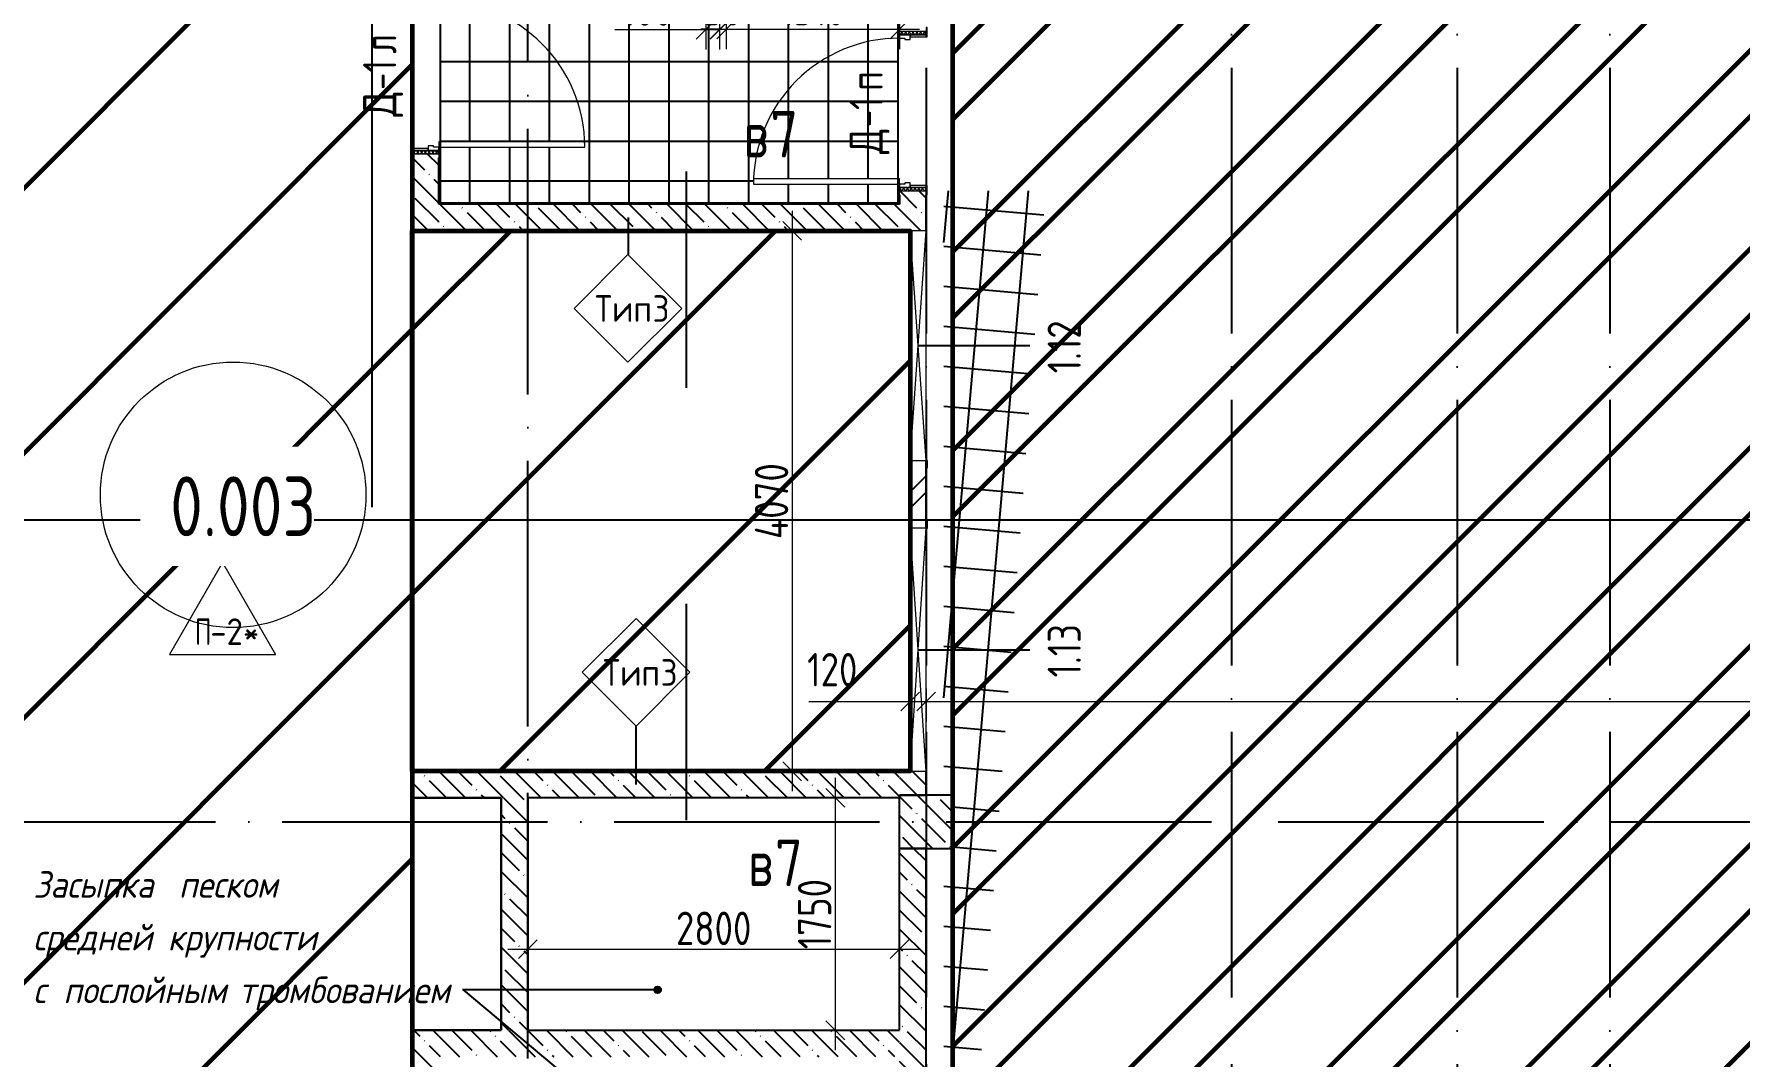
# Model space of a CAD drawing. Header units: millimetres. Extents: x -68946 to 288321, y -402657 to 324925.
# Drawn here: x 83839 to 96684, y 160952 to 168653 of the extents above; entities that cross this region are included whole.
import ezdxf

# ---------------------------------------------------------------- set-up
doc = ezdxf.new("R2010")
doc.units = ezdxf.units.MM
doc.linetypes.add('ADSK_Линия сетки', pattern=[2500, 2000, -250, 0, -250])
doc.layers.get('Defpoints').update_dxf_attribs({"color": 250})
for name, color, linetype, lineweight in [('2.5) Шпкл.  ЧНП-3', 80, 'Continuous', 60), ('3.4) ПТ-5         4 вып', 150, 'Continuous', 60), ('A-ANNO-DIMS', 250, 'Continuous', 9), ('A-AREA-BNDY', 7, 'Continuous', 5), ('A-AREA-IDEN', 250, 'Continuous', 9), ('A-DETL', 250, 'Continuous', 5), ('A-DETL-GENF', 250, 'Continuous', 9), ('A-DETL-GENF-1', 250, 'Continuous', 5), ('A-DOOR', 250, 'Continuous', 5), ('A-DOOR-1', 250, 'Continuous', 13), ('A-DOOR-FRAM', 250, 'Continuous', 5), ('A-DOOR-IDEN', 7, 'Continuous', 9), ('A-FLOR-IDEN', 7, 'Continuous', 9), ('A-GLAZ-IDEN', 7, 'Continuous', 9), ('A-WALL-1', 250, 'Continuous', 50), ('A-WALL-IDEN', 7, 'Continuous', 9), ('G-ANNO-SYMB-3', 250, 'Continuous', 9), ('G-ANNO-TEXT', 250, 'Continuous', 9), ('I-WALL-1', 250, 'Continuous', 5), ('S-COLS', 7, 'Continuous', 9), ('S-COLS-1', 250, 'Continuous', 5), ('S-COLS-2', 250, 'Continuous', 5), ('Оси-1', 250, 'ADSK_Линия сетки', 9)]:
    doc.layers.add(name, color=color, linetype=linetype, lineweight=lineweight)
doc.layers.add('A-FLOR-PATT-1', color=7, linetype='Continuous', lineweight=5, true_color=0xffffff)
doc.layers.add('A-GLAZ-1', color=7, linetype='Continuous', lineweight=5, true_color=0x7f7f7f)
doc.styles.add('GOST Common_1', font='', dxfattribs={"width": 0.9, "height": 250})
doc.styles.add('GOST Common_2', font='', dxfattribs={"width": 0.8, "height": 350})
doc.styles.add('ISOCPEUR', font='isocpeur.ttf', dxfattribs={"width": 0.8, "height": 100})
doc.styles.add('ISOCPEUR_1', font='isocpeur.ttf', dxfattribs={"width": 0.9, "height": 250})
doc.styles.add('ISOCPEUR_I', font='isocpeui.ttf', dxfattribs={"width": 0.9, "height": 12.5})
doc.styles.add('ISOCPEUR_I_1', font='ГОСТ тип А.ttf', dxfattribs={"height": 2500})
doc.styles.add('А3', font='ГОСТ тип А.ttf')
doc.styles.get('GOST Common_1').set_extended_font_data('GOST Common')
doc.styles.get('GOST Common_2').set_extended_font_data('GOST Common')
doc.dimstyles.new('ADSK_Основной_2_5_мм', dxfattribs={"dimscale": 304.8, "dimtxt": 0.824897, "dimasz": 0.463911, "dimexe": 0.492126, "dimexo": 0.001615, "dimgap": 0.098425, "dimtad": 1, "dimdec": 0, "dimlfac": 304.8, "dimdsep": 46, "dimtxsty": 'GOST Common_1', "dimblk1": 'OBLIQUE', "dimblk2": 'OBLIQUE', "dimsah": 1, "dimcen": 0.09, "dimdle": 0.492126, "dimazin": 0, "dimtfac": 1, "dimtdec": 4, "dimtix": 1, "dimtmove": 0, "dimatfit": 3, "dimfxl": 1, "dimtvp": 1, "dimtolj": 1, "dimtzin": 0, "dimlwd": 9, "dimlwe": 9, "dimarcsym": 2})
doc.dimstyles.new('ADSK_Основной_2_5_мм_1', dxfattribs={"dimscale": 304.8, "dimtxt": 0.824897, "dimasz": 0.463911, "dimexe": 0.492126, "dimexo": 0.001615, "dimgap": 0.098425, "dimtad": 1, "dimdec": 0, "dimlfac": 304.8, "dimdsep": 46, "dimtxsty": 'GOST Common_1', "dimblk1": 'OBLIQUE', "dimblk2": 'OBLIQUE', "dimsah": 1, "dimcen": 0.09, "dimdle": 0.492126, "dimazin": 0, "dimtfac": 1, "dimtdec": 4, "dimtix": 1, "dimtmove": 1, "dimatfit": 3, "dimfxl": 1, "dimtvp": 1, "dimtolj": 1, "dimtzin": 0, "dimlwd": 9, "dimlwe": 9, "dimarcsym": 2})
pattern_1 = [(135, (12755.58, 117197.27), (-142.5612, -142.5612), []), (135, (12898.14, 117197.27), (-142.5612, -142.5612), [252.016, -50.403, 3.353, -47.05])]
pattern_2 = [(135, (1701.41, 164.685), (-14.14214, -14.14214), []), (225, (1701.41, 164.685), (14.14214, -14.14214), [])]
pattern_3 = [(45, (-421.384, 164.685), (-14.1421, 14.1421), []), (135, (-421.384, 164.685), (-14.1421, -14.1421), [])]

# ---------------------------------------------------------------- blocks, each defined once
blk = doc.blocks.new('Дверь_СКБ_1Ст_Внутренняя - СОШ_Д-1п_Дв_1200x2100h-31541112-АР1_Маркировочный план подвала_ Блок 2_ 3')
at = {"layer": 'A-DOOR'}
h = blk.add_hatch(dxfattribs=at)
h.set_pattern_fill('FP_8', color=256, style=0, pattern_type=2)
h.set_pattern_definition(pattern_2)
h.paths.add_polyline_path([(612.5, 100), (587.5, 100), (587.5, -100), (612.5, -100)])
at = {"layer": 'A-DOOR-FRAM'}
h = blk.add_hatch(dxfattribs=at)
h.set_pattern_fill('FP_9', color=256, style=0, pattern_type=2)
h.set_pattern_definition(pattern_3)
h.paths.add_polyline_path([(-562.5, 100), (-587.5, 100), (-587.5, -100), (-562.5, -100)])
at = {"layer": 'A-DOOR'}
blk.add_arc((562.5, 100), 1100, 90, 180, dxfattribs=at)
at = {"layer": 'A-DOOR-1'}
for p, q in [((562.5, 1200), (522.5, 1200)), ((522.5, 1200), (522.5, 100)), ((562.5, 100), (562.5, 1200)), ((522.5, 100), (562.5, 100))]:
    blk.add_line(p, q, dxfattribs=at)
at = {"layer": 'A-DOOR-FRAM'}
for p, q in [((-547.5, 108), (-617.5, 108)), ((-617.5, 108), (-617.5, 100)), ((-617.5, 100), (-547.5, 100)), ((-562.5, 100), (-587.5, 100)), ((-587.5, 100), (-587.5, -100)), ((-537.5, 100), (-562.5, 100)), ((-562.5, 100), (-562.5, 20)), ((-562.5, -100), (-562.5, 100)), ((-547.5, 100), (-562.5, 100)), ((-562.5, 100), (-562.5, 99)), ((-562.5, 99), (-547.5, 99)), ((-562.5, 20), (-527.5, 20)), ((-547.5, 20), (-562.5, 20)), ((-562.5, 20), (-562.5, -100)), ((-547.5, 100), (-547.5, 108)), ((-547.5, 99), (-547.5, 100)), ((-547.5, -100), (-547.5, 20)), ((-537.5, 60), (-537.5, 100)), ((-527.5, 60), (-537.5, 60)), ((-527.5, 20), (-527.5, 60)), ((562.5, 60), (552.5, 60)), ((552.5, 60), (552.5, 20)), ((552.5, 20), (587.5, 20)), ((562.5, 100), (562.5, 60)), ((587.5, 100), (562.5, 100)), ((642.5, 108), (572.5, 108)), ((572.5, 108), (572.5, 100)), ((587.5, 100), (572.5, 100)), ((572.5, 100), (572.5, 99)), ((572.5, 100), (642.5, 100)), ((572.5, 99), (587.5, 99)), ((587.5, 20), (572.5, 20)), ((572.5, 20), (572.5, -100)), ((587.5, 20), (587.5, 100)), ((612.5, 100), (587.5, 100)), ((587.5, 100), (587.5, -100)), ((587.5, 99), (587.5, 100)), ((587.5, -100), (587.5, 20)), ((612.5, -100), (612.5, 100)), ((642.5, 100), (642.5, 108)), ((-547.5, -100), (-617.5, -100)), ((-617.5, -100), (-617.5, -108)), ((-617.5, -108), (-547.5, -108)), ((-587.5, -100), (-562.5, -100)), ((-562.5, -100), (-547.5, -100)), ((-547.5, -108), (-547.5, -100)), ((572.5, -100), (587.5, -100)), ((642.5, -100), (572.5, -100)), ((572.5, -100), (572.5, -108)), ((572.5, -108), (642.5, -108)), ((587.5, -100), (612.5, -100)), ((642.5, -108), (642.5, -100))]:
    blk.add_line(p, q, dxfattribs=at)
blk = doc.blocks.new('Дверь_СКБ_1Ст_Внутренняя - СОШ_Д-1л_Дв_1200x2100h_пр-32805419-АР1_Маркировочный план подвала_ Блок 2_ 3')
at = {"layer": 'A-DOOR'}
h = blk.add_hatch(dxfattribs=at)
h.set_pattern_fill('FP_8', color=256, style=0, pattern_type=2)
h.set_pattern_definition(pattern_2)
h.paths.add_polyline_path([(587.5, -100), (612.5, -100), (612.5, 100), (587.5, 100)])
at = {"layer": 'A-DOOR-FRAM'}
h = blk.add_hatch(dxfattribs=at)
h.set_pattern_fill('FP_9', color=256, style=0, pattern_type=2)
h.set_pattern_definition(pattern_3)
h.paths.add_polyline_path([(-587.5, -100), (-562.5, -100), (-562.5, 100), (-587.5, 100)])
at = {"layer": 'A-DOOR'}
blk.add_arc((-537.5, 100), 1100, 360, 90, dxfattribs=at)
at = {"layer": 'A-DOOR-1'}
for p, q in [((-537.5, 1200), (-537.5, 100)), ((-497.5, 1200), (-537.5, 1200)), ((-497.5, 100), (-497.5, 1200)), ((-537.5, 100), (-497.5, 100))]:
    blk.add_line(p, q, dxfattribs=at)
at = {"layer": 'A-DOOR-FRAM'}
for p, q in [((-547.5, 108), (-617.5, 108)), ((-617.5, 108), (-617.5, 100)), ((-617.5, 100), (-547.5, 100)), ((-562.5, 100), (-587.5, 100)), ((-587.5, 100), (-587.5, -100)), ((-537.5, 100), (-562.5, 100)), ((-562.5, 100), (-562.5, 20)), ((-562.5, -100), (-562.5, 100)), ((-547.5, 100), (-562.5, 100)), ((-562.5, 100), (-562.5, 99)), ((-562.5, 99), (-547.5, 99)), ((-562.5, 20), (-527.5, 20)), ((-547.5, 20), (-562.5, 20)), ((-562.5, 20), (-562.5, -100)), ((-547.5, 100), (-547.5, 108)), ((-547.5, 99), (-547.5, 100)), ((-547.5, -100), (-547.5, 20)), ((-537.5, 60), (-537.5, 100)), ((-527.5, 60), (-537.5, 60)), ((-527.5, 20), (-527.5, 60)), ((562.5, 60), (552.5, 60)), ((552.5, 60), (552.5, 20)), ((552.5, 20), (587.5, 20)), ((562.5, 100), (562.5, 60)), ((587.5, 100), (562.5, 100)), ((642.5, 108), (572.5, 108)), ((572.5, 108), (572.5, 100)), ((587.5, 100), (572.5, 100)), ((572.5, 100), (572.5, 99)), ((572.5, 100), (642.5, 100)), ((572.5, 99), (587.5, 99)), ((587.5, 20), (572.5, 20)), ((572.5, 20), (572.5, -100)), ((587.5, 20), (587.5, 100)), ((612.5, 100), (587.5, 100)), ((587.5, 100), (587.5, -100)), ((587.5, 99), (587.5, 100)), ((587.5, -100), (587.5, 20)), ((612.5, -100), (612.5, 100)), ((642.5, 100), (642.5, 108)), ((-547.5, -100), (-617.5, -100)), ((-617.5, -100), (-617.5, -108)), ((-617.5, -108), (-547.5, -108)), ((-587.5, -100), (-562.5, -100)), ((-562.5, -100), (-547.5, -100)), ((-547.5, -108), (-547.5, -100)), ((572.5, -100), (587.5, -100)), ((642.5, -100), (572.5, -100)), ((572.5, -100), (572.5, -108)), ((572.5, -108), (642.5, -108)), ((587.5, -100), (612.5, -100)), ((642.5, -108), (642.5, -100))]:
    blk.add_line(p, q, dxfattribs=at)
blk = doc.blocks.new('_Wn_-As_OpeningMEP_wall__Rectangular - _Wn_-As_OpeningMEP_wall__Rectangular-40489481-АР1_Маркировочный план подвала_ Блок 2_ 3')
at = {"layer": 'A-DETL-GENF'}
for p, q in [((865, 60), (-865, 60)), ((-865, 60), (-865, -60)), ((865, -60), (865, 60)), ((-865, -60), (865, -60))]:
    blk.add_line(p, q, dxfattribs=at)
at = {"layer": 'A-DETL-GENF-1'}
for p, q in [((865, -60), (-865, 60)), ((865, 60), (-865, -60)), ((-865, 60), (-865, -60)), ((865, -60), (865, 60))]:
    blk.add_line(p, q, dxfattribs=at)
blk = doc.blocks.new('_Wn_-As_OpeningMEP_wall__Rectangular - _Wn_-As_OpeningMEP_wall__Rectangular-40489480-АР1_Маркировочный план подвала_ Блок 2_ 3')
at = {"layer": 'A-DETL-GENF'}
for p, q in [((915, 60), (-915, 60)), ((-915, 60), (-915, -60)), ((915, -60), (915, 60)), ((-915, -60), (915, -60))]:
    blk.add_line(p, q, dxfattribs=at)
at = {"layer": 'A-DETL-GENF-1'}
for p, q in [((915, -60), (-915, 60)), ((915, 60), (-915, -60)), ((-915, 60), (-915, -60)), ((915, -60), (915, 60))]:
    blk.add_line(p, q, dxfattribs=at)
blk = doc.blocks.new('ADSK_КолоннаНесущая_Швеллер_Гнутый_ГОСТ 8278-83 - 140х60х5_таб_1-32331390-АР1_Маркировочный план подвала_ Блок 2_ 3')
at = {"layer": 'S-COLS-2'}
for p, q in [((43.8, 70), (-4.2, 70)), ((-4.2, 65), (43.8, 65)), ((43.8, 65), (43.8, 70)), ((43.8, -65), (-4.2, -65)), ((-4.2, -70), (43.8, -70)), ((43.8, -70), (43.8, -65))]:
    blk.add_line(p, q, dxfattribs=at)
for centre, radius, start, end in [((-4.2, 58), 12, 90, 169.3934), ((-4.2, 58), 7, 90, 180), ((-4.2, -58), 12, 190.6066, 270), ((-4.2, -58), 7, 180, 270)]:
    blk.add_arc(centre, radius, start, end, dxfattribs=at)
blk = doc.blocks.new('ADSK_КолоннаНесущая_Швеллер_Гнутый_ГОСТ 8278-83 - 140х60х5_таб_1-32823743-АР1_Маркировочный план подвала_ Блок 2_ 3')
at = {"layer": 'S-COLS-2'}
for p, q in [((43.8, 70), (-4.2, 70)), ((-4.2, 65), (43.8, 65)), ((43.8, 65), (43.8, 70)), ((43.8, -65), (-4.2, -65)), ((-4.2, -70), (43.8, -70)), ((43.8, -70), (43.8, -65))]:
    blk.add_line(p, q, dxfattribs=at)
for centre, radius, start, end in [((-4.2, 58), 12, 90, 169.3934), ((-4.2, 58), 7, 90, 180), ((-4.2, -58), 12, 190.6066, 270), ((-4.2, -58), 7, 180, 270)]:
    blk.add_arc(centre, radius, start, end, dxfattribs=at)
blk = doc.blocks.new('AAR_СКБ_Марка_Помещения - Номер-17325395-АР1_Маркировочный план подвала_ Блок 2_ 3')
at = {"layer": 'A-AREA-IDEN'}
blk.add_circle((0, 1.502), 4, dxfattribs=at)
blk = doc.blocks.new('_Oblique')
at = {"color": 0, "linetype": 'ByBlock', "lineweight": -2}
blk.add_line((-0.5, -0.5), (0.5, 0.5), dxfattribs=at)
blk = doc.blocks.new('*D5658')
at = {"layer": 'A-ANNO-DIMS', "color": 0, "lineweight": 9, "transparency": 16777216}
for p, q in [((89548, 167322), (89548, 162952)), ((90435, 167172), (89398, 167172)), ((89647, 163102), (89398, 163102))]:
    blk.add_line(p, q, dxfattribs=at)
at = {"layer": 'Defpoints', "color": 0, "transparency": 16777216}
for p in [(90436, 167172), (89548, 163102), (89648, 163102)]:
    blk.add_point(p, dxfattribs=at)
at = {"layer": 'A-ANNO-DIMS', "color": 0, "lineweight": 9, "transparency": 16777216, "xscale": 141.4, "yscale": 141.4, "zscale": 141.4}
for p, rotation in [((89548, 167172), 90), ((89548, 163102), 270)]:
    blk.add_blockref('_Oblique', p, dxfattribs=dict(at, rotation=rotation))
at = {"layer": 'A-ANNO-DIMS', "color": 0, "lineweight": 25, "transparency": 16777216, "insert": (89392, 165137), "char_height": 251.4, "width": 782.41, "attachment_point": 5, "rotation": 90, "style": 'А3'}
blk.add_mtext('\\A1;4070', dxfattribs=at)
blk = doc.blocks.new('*D5594')
at = {"layer": 'A-ANNO-DIMS', "color": 0, "lineweight": 9, "transparency": 16777216}
for p, q in [((90436, 163727), (90436, 163478)), ((90556, 163727), (90556, 163478)), ((89672, 163628), (90436, 163628)), ((90286, 163628), (90706, 163628))]:
    blk.add_line(p, q, dxfattribs=at)
at = {"layer": 'Defpoints', "color": 0, "transparency": 16777216}
for p in [(90436, 163728), (90556, 163728), (90556, 163628)]:
    blk.add_point(p, dxfattribs=at)
at = {"layer": 'A-ANNO-DIMS', "color": 0, "lineweight": 9, "transparency": 16777216, "xscale": 141.4, "yscale": 141.4, "zscale": 141.4, "rotation": 180}
blk.add_blockref('_Oblique', (90436, 163628), dxfattribs=at)
at = {"layer": 'A-ANNO-DIMS', "color": 0, "lineweight": 9, "transparency": 16777216, "xscale": 141.4, "yscale": 141.4, "zscale": 141.4}
blk.add_blockref('_Oblique', (90556, 163628), dxfattribs=at)
at = {"layer": 'A-ANNO-DIMS', "color": 0, "lineweight": 25, "transparency": 16777216, "insert": (89660, 163993), "char_height": 251.4, "width": 511.38, "attachment_point": 1, "line_spacing_factor": 1.022761, "style": 'А3'}
blk.add_mtext('\\A1;120', dxfattribs=at)
blk = doc.blocks.new('*D5595')
at = {"layer": 'A-ANNO-DIMS', "color": 0, "lineweight": 9, "transparency": 16777216}
for p, q in [((110086, 164282), (110086, 163478)), ((90556, 163727), (90556, 163478)), ((90406, 163628), (110236, 163628))]:
    blk.add_line(p, q, dxfattribs=at)
at = {"layer": 'Defpoints', "color": 0, "transparency": 16777216}
for p in [(110086, 164282), (90556, 163728), (110086, 163628)]:
    blk.add_point(p, dxfattribs=at)
at = {"layer": 'A-ANNO-DIMS', "color": 0, "lineweight": 9, "transparency": 16777216, "xscale": 141.4, "yscale": 141.4, "zscale": 141.4, "rotation": 180}
blk.add_blockref('_Oblique', (90556, 163628), dxfattribs=at)
at = {"layer": 'A-ANNO-DIMS', "color": 0, "lineweight": 9, "transparency": 16777216, "xscale": 141.4, "yscale": 141.4, "zscale": 141.4}
blk.add_blockref('_Oblique', (110086, 163628), dxfattribs=at)
at = {"layer": 'A-ANNO-DIMS', "color": 0, "lineweight": 25, "transparency": 16777216, "insert": (100321, 163783), "char_height": 251.4, "width": 889.8, "attachment_point": 5, "style": 'А3'}
blk.add_mtext('\\A1;19530', dxfattribs=at)
blk = doc.blocks.new('ADSK_Марка_Стена - Типоразмер_ADSK_Марка-30564887-АР1_Маркировочный план подвала_ Блок 2_ 3')
at = {"layer": 'A-WALL-IDEN'}
for p, q in [((-0.16, 4.37), (-4.21, 0.31)), ((3.9, 0.31), (-0.16, 4.37)), ((-4.21, 0.31), (-0.16, -3.74)), ((-0.16, -3.74), (3.9, 0.31))]:
    blk.add_line(p, q, dxfattribs=at)
blk = doc.blocks.new('AAR_СКБ_Марка_Перекрытия - Марка пола-17325028-АР1_Маркировочный план подвала_ Блок 2_ 3')
at = {"layer": 'A-FLOR-IDEN'}
for p, q in [((0, 6.93), (-4, 0)), ((0, 6.93), (4, 0)), ((-4, 0), (4, 0))]:
    blk.add_line(p, q, dxfattribs=at)
blk = doc.blocks.new('*D5500')
at = {"layer": 'A-ANNO-DIMS', "color": 0, "lineweight": 9, "transparency": 16777216}
for p, q in [((87556, 161863), (87556, 161614)), ((90356, 161863), (90356, 161614)), ((87406, 161764), (90506, 161764))]:
    blk.add_line(p, q, dxfattribs=at)
at = {"layer": 'Defpoints', "color": 0, "transparency": 16777216}
for p in [(87556, 161864), (90356, 161864), (90356, 161764)]:
    blk.add_point(p, dxfattribs=at)
at = {"layer": 'A-ANNO-DIMS', "color": 0, "lineweight": 9, "transparency": 16777216, "xscale": 141.4, "yscale": 141.4, "zscale": 141.4, "rotation": 180}
blk.add_blockref('_Oblique', (87556, 161764), dxfattribs=at)
at = {"layer": 'A-ANNO-DIMS', "color": 0, "lineweight": 9, "transparency": 16777216, "xscale": 141.4, "yscale": 141.4, "zscale": 141.4}
blk.add_blockref('_Oblique', (90356, 161764), dxfattribs=at)
at = {"layer": 'A-ANNO-DIMS', "color": 0, "lineweight": 25, "transparency": 16777216, "insert": (88956, 161920), "char_height": 251.4, "width": 756.84, "attachment_point": 5, "style": 'А3'}
blk.add_mtext('\\A1;2800', dxfattribs=at)
blk = doc.blocks.new('*D5501')
at = {"layer": 'A-ANNO-DIMS', "color": 0, "lineweight": 9, "transparency": 16777216}
for p, q in [((89872, 163052), (89872, 161002)), ((89971, 162902), (89722, 162902)), ((89971, 161152), (89722, 161152))]:
    blk.add_line(p, q, dxfattribs=at)
at = {"layer": 'Defpoints', "color": 0, "transparency": 16777216}
for p in [(89972, 162902), (89872, 161152), (89972, 161152)]:
    blk.add_point(p, dxfattribs=at)
at = {"layer": 'A-ANNO-DIMS', "color": 0, "lineweight": 9, "transparency": 16777216, "xscale": 141.4, "yscale": 141.4, "zscale": 141.4}
for p, rotation in [((89872, 162902), 90), ((89872, 161152), 270)]:
    blk.add_blockref('_Oblique', p, dxfattribs=dict(at, rotation=rotation))
at = {"layer": 'A-ANNO-DIMS', "color": 0, "lineweight": 25, "transparency": 16777216, "insert": (89716, 162027), "char_height": 251.4, "width": 700.59, "attachment_point": 5, "rotation": 90, "style": 'А3'}
blk.add_mtext('\\A1;1750', dxfattribs=at)
blk = doc.blocks.new('*D5502')
at = {"layer": 'A-ANNO-DIMS', "color": 0, "lineweight": 9, "transparency": 16777216}
for p, q in [((88896, 169357), (88896, 168536)), ((89001, 169207), (89001, 168536)), ((88896, 168686), (88213, 168686)), ((89001, 168686), (88746, 168686))]:
    blk.add_line(p, q, dxfattribs=at)
at = {"layer": 'Defpoints', "color": 0, "transparency": 16777216}
for p in [(88896, 169357), (89001, 169207), (89001, 168686)]:
    blk.add_point(p, dxfattribs=at)
at = {"layer": 'A-ANNO-DIMS', "color": 0, "lineweight": 9, "transparency": 16777216, "xscale": 141.4, "yscale": 141.4, "zscale": 141.4, "rotation": 180}
blk.add_blockref('_Oblique', (88896, 168686), dxfattribs=at)
at = {"layer": 'A-ANNO-DIMS', "color": 0, "lineweight": 9, "transparency": 16777216, "xscale": 141.4, "yscale": 141.4, "zscale": 141.4}
blk.add_blockref('_Oblique', (89001, 168686), dxfattribs=at)
at = {"layer": 'A-ANNO-DIMS', "color": 0, "lineweight": 25, "transparency": 16777216, "insert": (88456, 168842), "char_height": 251.4, "attachment_point": 5, "style": 'А3'}
blk.add_mtext('\\A1;100', dxfattribs=at)
blk = doc.blocks.new('*D5706')
at = {"layer": 'A-ANNO-DIMS', "color": 0, "lineweight": 9, "transparency": 16777216}
for p, q in [((89001, 169357), (89001, 168539)), ((89051, 169357), (89051, 168539)), ((89001, 168689), (88859, 168689)), ((89001, 168689), (89051, 168689)), ((89051, 168689), (89192, 168689))]:
    blk.add_line(p, q, dxfattribs=at)
at = {"layer": 'Defpoints', "color": 0, "transparency": 16777216}
for p in [(89001, 169357), (89051, 169357), (89051, 168689)]:
    blk.add_point(p, dxfattribs=at)
at = {"layer": 'A-ANNO-DIMS', "color": 0, "lineweight": 9, "transparency": 16777216, "xscale": 141.4, "yscale": 141.4, "zscale": 141.4}
blk.add_blockref('_Oblique', (89001, 168689), dxfattribs=at)
at = {"layer": 'A-ANNO-DIMS', "color": 0, "lineweight": 9, "transparency": 16777216, "xscale": 141.4, "yscale": 141.4, "zscale": 141.4, "rotation": 180}
blk.add_blockref('_Oblique', (89051, 168689), dxfattribs=at)
at = {"layer": 'A-ANNO-DIMS', "color": 0, "lineweight": 25, "transparency": 16777216, "insert": (89026, 168844), "char_height": 251.4, "attachment_point": 5, "style": 'А3'}
blk.add_mtext('\\A1;50', dxfattribs=at)
blk = doc.blocks.new('*D5707')
at = {"layer": 'A-ANNO-DIMS', "color": 0, "lineweight": 9, "transparency": 16777216}
for p, q in [((89051, 169357), (89051, 168539)), ((90356, 169357), (90356, 168539)), ((88901, 168689), (90506, 168689))]:
    blk.add_line(p, q, dxfattribs=at)
at = {"layer": 'Defpoints', "color": 0, "transparency": 16777216}
for p in [(89051, 169357), (90356, 169357), (90356, 168689)]:
    blk.add_point(p, dxfattribs=at)
at = {"layer": 'A-ANNO-DIMS', "color": 0, "lineweight": 9, "transparency": 16777216, "xscale": 141.4, "yscale": 141.4, "zscale": 141.4, "rotation": 180}
blk.add_blockref('_Oblique', (89051, 168689), dxfattribs=at)
at = {"layer": 'A-ANNO-DIMS', "color": 0, "lineweight": 9, "transparency": 16777216, "xscale": 141.4, "yscale": 141.4, "zscale": 141.4}
blk.add_blockref('_Oblique', (90356, 168689), dxfattribs=at)
at = {"layer": 'A-ANNO-DIMS', "color": 0, "lineweight": 25, "transparency": 16777216, "insert": (89703, 168844), "char_height": 251.4, "attachment_point": 5, "style": 'А3'}
blk.add_mtext('\\A1;1310', dxfattribs=at)

msp = doc.modelspace()

# ---------------------------------------------------------------- hatches: boundary and pattern name
at = {"layer": '2.5) Шпкл.  ЧНП-3'}
h = msp.add_hatch(dxfattribs=at)
h.set_pattern_fill('ANSI32', color=256, scale=111)
h.paths.add_polyline_path([(110085.5784, 166492.2956), (105905.5784, 166492.2956), (105905.5784, 175697.3888), (94505.5784, 175697.3888), (94505.5784, 174572.2725), (90755.5784, 174572.2725), (90755.5784, 157372.2725), (105905.5784, 157372.2725), (105905.5784, 157092.2956), (110085.5784, 157092.2956)])
at = {"layer": '3.4) ПТ-5         4 вып'}
h = msp.add_hatch(dxfattribs=at)
h.set_pattern_fill('ANSI31', color=256, scale=444)
h.paths.add_polyline_path([(86685.5784, 172572.2725), (82305.5784, 172572.2725), (82305.5784, 157092.2725), (86685.5784, 157092.2725)])
h = msp.add_hatch(dxfattribs=at)
h.set_pattern_fill('ANSI31', color=256, scale=444)
h.paths.add_polyline_path([(90435.5565, 167172.2725), (86685.5784, 167172.2725), (86685.5784, 163102.2725), (90435.5565, 163102.2725)])
at = {"layer": 'A-ANNO-DIMS', "lineweight": 25}
h = msp.add_hatch(dxfattribs=at)
h.set_pattern_fill('FP_153', color=256, style=0, pattern_type=2)
h.set_pattern_definition([(0, (88620.57, 171447.27), (0, 300), []), (90, (88620.57, 171447.27), (-300, 2e-14), [])])
h.paths.add_polyline_path([(89255.5565, 167382.2725), (90345.5565, 167382.2725), (90345.5565, 167522.2725), (89255.5565, 167522.2725), (89255.5565, 167562.2725), (90345.5565, 167562.2725), (90345.5565, 169357.2725), (89664.6887, 169356.8941), (89663.3257, 169346.5413), (89659.3297, 169336.8941), (89652.9729, 169328.6098), (89644.6887, 169322.2531), (89635.0414, 169318.257), (89624.6887, 169316.8941), (89614.3359, 169318.257), (89604.6887, 169322.2531), (89596.4044, 169328.6098), (89590.0476, 169336.8941), (89586.0516, 169346.5413), (89584.5873, 169357.2725), (88895.5784, 169357.2725), (88895.5784, 169012.272), (88775.5784, 169012.272), (88775.5784, 175512.2731), (86940.5577, 175512.2731), (86940.5577, 172562.2725), (86895.5784, 172562.2725), (86895.5784, 167842.2725), (87985.5784, 167842.2725), (87985.5784, 167802.2725), (86895.5784, 167802.2725), (86895.5784, 167382.2725), (88044.8539, 167382.2725)])
h.paths.add_polyline_path([(88895.5784, 170266.8782), (89512.268, 170554.4453), (89559.5224, 170748.8831), (89691.5906, 170465.662), (89738.845, 170660.0998), (90345.5565, 170943.0141), (90345.5565, 175512.2731), (88895.5784, 175512.2731), (88895.5784, 170322.3792)])
h.paths.add_polyline_path([(89677.3203, 172044.0874), (89573.7927, 172044.0874), (89625.5565, 172237.2725)])
at = {"layer": 'A-FLOR-PATT-1', "lineweight": 25}
h = msp.add_hatch(dxfattribs=at)
h.set_pattern_fill('FP_127', color=256, style=0, pattern_type=2)
h.set_pattern_definition([(174.98, (112384.85, 177497.48), (-26.251, -298.8493), []), (264.98, (112384.85, 177497.48), (298.8493, -26.251), [])])
h.paths.add_polyline_path([(90701.3821, 157372.2725), (91455.5565, 167472.2725), (90690.5565, 167472.2725), (90690.5565, 162922.2725), (90755.5583, 162922.2725), (90755.5583, 162522.2725), (90690.5565, 162522.2725), (90690.5565, 157372.2725)])
at = {"layer": 'G-ANNO-TEXT', "lineweight": 25}
h = msp.add_hatch(color=256, dxfattribs=at)
edge = h.paths.add_edge_path()
edge.add_arc((88534.0411, 161456.4472), 25, 0, 360)
at = {"layer": 'I-WALL-1', "lineweight": 25}
h = msp.add_hatch(dxfattribs=at)
h.set_pattern_fill('FP_1', color=256, style=0, pattern_type=2)
h.set_pattern_definition(pattern_1)
h.paths.add_polyline_path([(90555.5565, 167172.2725), (90555.5565, 167472.2725), (90355.5565, 167472.2725), (90355.5565, 167172.2725), (90435.5565, 167172.2725)])
h.paths.add_polyline_path([(90555.5565, 169072.2725), (90555.5565, 175522.2725), (90355.5567, 175522.2725), (90355.5565, 169072.2725)])
h = msp.add_hatch(dxfattribs=at)
h.set_pattern_fill('FP_1', color=256, style=0, pattern_type=2)
h.set_pattern_definition(pattern_1)
h.paths.add_polyline_path([(86685.5784, 167172.2725), (86885.5784, 167172.2725), (86885.5784, 167752.2725), (86685.5784, 167752.2725), (86685.5784, 167722.2725)])
h.paths.add_polyline_path([(86685.5784, 168952.2725), (86885.5784, 168952.2725), (86885.5784, 172572.2725), (86685.5784, 172572.2725), (86685.5784, 168982.2725)])
h = msp.add_hatch(dxfattribs=at)
h.set_pattern_fill('FP_1', color=256, style=0, pattern_type=2)
h.set_pattern_definition(pattern_1)
h.paths.add_polyline_path([(90355.5565, 167172.2725), (90355.5565, 167372.2725), (86885.5784, 167372.2725), (86885.5784, 167172.2725), (88044.8539, 167172.2725)])
h = msp.add_hatch(dxfattribs=at)
h.set_pattern_fill('FP_2', color=256, style=0, pattern_type=2)
h.set_pattern_definition([(45, (12755.58, 117197.27), (-251.4472, 251.4472), []), (45, (12755.58, 117578.27), (-251.4472, 251.4472), [])])
h.paths.add_polyline_path([(90555.5565, 164932.2725), (90555.5565, 165442.2725), (90435.5565, 165442.2725), (90435.5565, 164932.2725)])
h = msp.add_hatch(dxfattribs=at)
h.set_pattern_fill('FP_1', color=256, style=0, pattern_type=2)
h.set_pattern_definition(pattern_1)
h.paths.add_polyline_path([(90355.5565, 162902.2725), (90355.5565, 163102.2725), (86685.5784, 163102.2725), (86685.5784, 162902.2725), (88044.8539, 162902.2725)])
h = msp.add_hatch(dxfattribs=at)
h.set_pattern_fill('FP_1', color=256, style=0, pattern_type=2)
h.set_pattern_definition(pattern_1)
h.paths.add_polyline_path([(90555.5565, 157372.2725), (90555.5565, 162522.2725), (90355.5784, 162522.2725), (90355.5784, 157372.2725)])
h.paths.add_polyline_path([(90435.5565, 162922.2725), (90555.5565, 162922.2725), (90555.5565, 163102.2725), (90355.5565, 163102.2725), (90355.5565, 162922.2725)])
h = msp.add_hatch(dxfattribs=at)
h.set_pattern_fill('FP_1', color=256, style=0, pattern_type=2)
h.set_pattern_definition(pattern_1)
h.paths.add_polyline_path([(87555.5784, 161152.2725), (87555.5784, 162902.2725), (87355.5784, 162902.2725), (87355.5784, 161152.2725)])
h = msp.add_hatch(dxfattribs=at)
h.set_pattern_fill('FP_1', color=256, style=0, pattern_type=2)
h.set_pattern_definition(pattern_1)
h.paths.add_polyline_path([(86685.5784, 156972.2956), (86885.5784, 156972.2956), (86885.5784, 161152.2725), (86685.5784, 161152.2725), (86685.5784, 157092.2725)])
h = msp.add_hatch(dxfattribs=at)
h.set_pattern_fill('FP_1', color=256, style=0, pattern_type=2)
h.set_pattern_definition(pattern_1)
h.paths.add_polyline_path([(87555.5784, 160952.2725), (90355.5565, 160952.2725), (90355.5565, 161152.2725), (86885.5784, 161152.2725), (86885.5784, 160952.2725)])
at = {"layer": 'S-COLS-1', "lineweight": 25}
h = msp.add_hatch(dxfattribs=at)
h.set_pattern_fill('FP_1', color=256, style=0, pattern_type=2)
h.set_pattern_definition(pattern_1)
h.paths.add_polyline_path([(90355.5784, 162522.2725), (90755.5583, 162522.2725), (90755.5583, 162922.2725), (90355.5583, 162922.2725), (90355.5784, 162670.1311)])

# ---------------------------------------------------------------- linework, layer by layer
at = {"layer": '2.5) Шпкл.  ЧНП-3'}
msp.add_lwpolyline([(90755.5784, 174572.2725), (90755.5784, 157372.2725), (105905.5784, 157372.2725)], dxfattribs=at)
at = {"layer": '3.4) ПТ-5         4 вып'}
for points in [[(82305.5784, 172572.2725), (86685.5784, 172572.2725), (86685.5784, 157092.2725), (82305.5784, 157092.2725)], [(86685.5784, 167172.2725), (90435.5565, 167172.2725), (90435.5565, 163102.2725), (86685.5784, 163102.2725)]]:
    msp.add_lwpolyline(points, close=True, dxfattribs=at)
at = {"layer": 'A-AREA-BNDY', "lineweight": 25}
for p, q in [((86685.5784, 167172.2725), (86685.5784, 172572.2725)), ((90435.5565, 167172.2725), (86685.5784, 167172.2725)), ((90435.5565, 163102.2725), (90435.5565, 167172.2725)), ((86685.5784, 162902.2725), (86685.5784, 163102.2725)), ((86685.5784, 163102.2725), (87455.5784, 163102.2725)), ((87455.5784, 163102.2725), (90435.5565, 163102.2725)), ((87355.5784, 162902.2725), (86685.5784, 162902.2725)), ((87355.5784, 161152.2725), (87355.5784, 162902.2725)), ((86685.5784, 157117.2725), (86685.5784, 161152.2725)), ((86685.5784, 161152.2725), (87355.5784, 161152.2725))]:
    msp.add_line(p, q, dxfattribs=at)
at = {"layer": 'A-AREA-BNDY', "lineweight": 25, "flags": 128}
msp.add_lwpolyline([(88750.5784, 175512.2731), (86940.5577, 175512.2731), (86940.5577, 172567.2725), (86895.5784, 172567.2725), (86895.5784, 167382.2725), (90345.5565, 167382.2725), (90345.5565, 175512.2731), (88920.5784, 175512.2731), (88920.5784, 168987.272), (88750.5784, 168987.272)], close=True, dxfattribs=at)
at = {"layer": 'A-DETL', "lineweight": 25}
for p, q in [((87555.5784, 162902.2725), (87555.5784, 161152.2725)), ((90355.5784, 162902.2725), (87555.5784, 162902.2725)), ((90355.5784, 161152.2725), (90355.5784, 162902.2725)), ((87555.5784, 161152.2725), (90355.5784, 161152.2725))]:
    msp.add_line(p, q, dxfattribs=at)
at = {"layer": 'A-GLAZ-IDEN', "lineweight": 25}
for p, q in [((90495.5565, 166307.2725), (91337.3753, 166307.2725)), ((90495.5565, 164017.2725), (91337.3753, 164017.2725))]:
    msp.add_line(p, q, dxfattribs=at)
at = {"layer": 'A-WALL-1', "lineweight": 25}
for p, q in [((86685.5784, 167722.2725), (86685.5784, 167172.2725)), ((86885.5784, 167372.2725), (86885.5784, 167722.2725)), ((90355.5565, 167372.2725), (86885.5784, 167372.2725)), ((90355.5565, 167442.2725), (90355.5565, 167372.2725)), ((90555.5565, 167172.2725), (90555.5565, 167442.2725)), ((86685.5784, 167172.2725), (90435.5565, 167172.2725)), ((90435.5565, 165442.2725), (90435.5565, 164932.2725)), ((90555.5565, 164932.2725), (90555.5565, 165442.2725)), ((90435.5565, 163102.2725), (86685.5784, 163102.2725)), ((86685.5784, 163102.2725), (86685.5784, 162902.2725)), ((90555.5565, 162922.2725), (90555.5565, 163102.2725)), ((86685.5784, 162902.2725), (87355.5784, 162902.2725)), ((87355.5784, 162902.2725), (87355.5784, 161152.2725)), ((90355.5565, 162922.2725), (90555.5565, 162922.2725)), ((90355.5565, 162902.2725), (90355.5565, 162922.2725)), ((90555.5565, 162522.2725), (90355.5784, 162522.2725)), ((90555.5565, 157372.2725), (90555.5565, 162522.2725)), ((86685.5784, 161152.2725), (86685.5784, 156972.2725)), ((87355.5784, 161152.2725), (86685.5784, 161152.2725))]:
    msp.add_line(p, q, dxfattribs=at)
at = {"layer": 'A-WALL-IDEN', "lineweight": 25}
for p, q in [((88311.2191, 167272.2725), (88311.2191, 166993.9436)), ((88371.8959, 163002.2725), (88371.8959, 163442.3289))]:
    msp.add_line(p, q, dxfattribs=at)
at = {"layer": 'G-ANNO-SYMB-3', "lineweight": 25}
for p, q in [((86381.3383, 176704.661), (86381.3383, 165091.3358)), ((88750.5784, 165989.8325), (88750.5784, 167617.4404)), ((81029.3468, 164995.4073), (109491.4801, 164995.4073)), ((88750.5784, 162734.6167), (88750.5784, 164362.2246))]:
    msp.add_line(p, q, dxfattribs=at)
at = {"layer": 'G-ANNO-TEXT', "lineweight": 25}
for p, q in [((87071.3272, 161456.4472), (87065.6741, 161456.4472)), ((88372.0405, 160368.744), (87071.3272, 161456.4472)), ((88534.0411, 161456.4472), (87071.3272, 161456.4472))]:
    msp.add_line(p, q, dxfattribs=at)
msp.add_circle((88534.0411, 161456.4472), 25, dxfattribs=at)
at = {"layer": 'S-COLS-2', "lineweight": 25}
for p, q in [((90555.5565, 162922.2725), (90355.5583, 162922.2725)), ((90355.5583, 162922.2725), (90355.5583, 162902.2725)), ((90755.5583, 162922.2725), (90555.5565, 162922.2725)), ((90755.5583, 162522.2725), (90755.5583, 162922.2725)), ((90355.5784, 162522.2725), (90555.5565, 162522.2725)), ((90555.5565, 162522.2725), (90755.5583, 162522.2725))]:
    msp.add_line(p, q, dxfattribs=at)
at = {"layer": 'Оси-1', "lineweight": 25}
for p, q in [((87555.5784, 113438.4326), (87555.5784, 178399.2771)), ((90555.5784, 178399.2771), (90555.5784, 113438.4326)), ((92855.5784, 178399.2771), (92855.5784, 113438.4326)), ((94555.5784, 178399.2771), (94555.5784, 113438.4326)), ((95705.5786, 178399.2771), (95705.5786, 113438.4326)), ((78205.6799, 162722.2725), (169576.458, 162722.2725))]:
    msp.add_line(p, q, dxfattribs=at)

# ---------------------------------------------------------------- block references
at = {"layer": 'A-AREA-IDEN', "lineweight": 25, "xscale": 250, "yscale": 250, "zscale": 99.99999999999993}
msp.add_blockref('AAR_СКБ_Марка_Помещения - Номер-17325395-АР1_Маркировочный план подвала_ Блок 2_ 3', (85337.7574, 164808.3739), dxfattribs=at)
at = {"layer": 'A-DOOR', "lineweight": 25}
for name, p, rotation in [('Дверь_СКБ_1Ст_Внутренняя - СОШ_Д-1п_Дв_1200x2100h-31541112-АР1_Маркировочный план подвала_ Блок 2_ 3', (86785.5784, 168364.7725), 269.9999999999999), ('Дверь_СКБ_1Ст_Внутренняя - СОШ_Д-1л_Дв_1200x2100h_пр-32805419-АР1_Маркировочный план подвала_ Блок 2_ 3', (90455.5565, 168059.7725), 89.9999999999999)]:
    msp.add_blockref(name, p, dxfattribs=dict(at, rotation=rotation))
at = {"layer": 'A-FLOR-IDEN', "lineweight": 25, "xscale": 99.99999999999993, "yscale": 99.99999999999993, "zscale": 99.99999999999993}
msp.add_blockref('AAR_СКБ_Марка_Перекрытия - Марка пола-17325028-АР1_Маркировочный план подвала_ Блок 2_ 3', (85257.6198, 163982.371), dxfattribs=at)
at = {"layer": 'A-GLAZ-1', "lineweight": 25, "rotation": 269.9999999999999}
for name, p in [('_Wn_-As_OpeningMEP_wall__Rectangular - _Wn_-As_OpeningMEP_wall__Rectangular-40489481-АР1_Маркировочный план подвала_ Блок 2_ 3', (90495.5565, 166307.2725)), ('_Wn_-As_OpeningMEP_wall__Rectangular - _Wn_-As_OpeningMEP_wall__Rectangular-40489480-АР1_Маркировочный план подвала_ Блок 2_ 3', (90495.5565, 164017.2725))]:
    msp.add_blockref(name, p, dxfattribs=at)
at = {"layer": 'A-WALL-IDEN', "lineweight": 25, "xscale": 99.99999999999993, "yscale": 99.99999999999993, "zscale": 99.99999999999993}
for p in [(88326.8441, 166556.9767), (88387.5209, 163816.7958)]:
    msp.add_blockref('ADSK_Марка_Стена - Типоразмер_ADSK_Марка-30564887-АР1_Маркировочный план подвала_ Блок 2_ 3', p, dxfattribs=at)
at = {"layer": 'S-COLS', "lineweight": 25}
for name, p, rotation in [('ADSK_КолоннаНесущая_Швеллер_Гнутый_ГОСТ 8278-83 - 140х60х5_таб_1-32823743-АР1_Маркировочный план подвала_ Блок 2_ 3', (90495.5565, 165431.0725), 270.000000000002), ('ADSK_КолоннаНесущая_Швеллер_Гнутый_ГОСТ 8278-83 - 140х60х5_таб_1-32331390-АР1_Маркировочный план подвала_ Блок 2_ 3', (90495.5565, 164943.4725), 89.999999999998)]:
    msp.add_blockref(name, p, dxfattribs=dict(at, rotation=rotation))

# ---------------------------------------------------------------- texts
at = {"layer": 'A-DOOR-IDEN', "lineweight": 25, "char_height": 250, "attachment_point": 1, "rotation": 90, "style": 'GOST Common_2'}
for s, insert, width in [('л', (86316.4162, 168506.3152), 194.810062), ('-1', (86316.4162, 168232.4714), 331.898625), ('п', (89979.1709, 168226.3152), 194.810062), ('\\fGOST Common|b0|i0|c204|p34|;\\W.9;Д', (86316.4162, 168030.0652), 245.316375), ('-1', (89979.1709, 167952.4714), 331.898625), ('\\fGOST Common|b0|i0|c204|p34|;\\W.9;Д', (89979.1709, 167750.0652), 245.316375)]:
    msp.add_mtext(s, dxfattribs=dict(at, insert=insert, width=width))
at = {"layer": 'A-FLOR-IDEN', "lineweight": 25, "char_height": 200, "attachment_point": 1, "style": 'ISOCPEUR_1'}
for s, insert, width in [('\\fISOCPEUR|b0|i0|c204|p34|;\\W.7;П', (85049.9349, 164253.7568), 140.295312), ('-2*', (85165.6901, 164253.7568), 387.215062)]:
    msp.add_mtext(s, dxfattribs=dict(at, insert=insert, width=width))
at = {"layer": 'A-GLAZ-IDEN', "lineweight": 25, "char_height": 250, "width": 481.0125, "attachment_point": 1, "rotation": 90, "style": 'ISOCPEUR_I_1'}
for s, insert in [('1.12', (91471.0211, 166098.8281)), ('1.13', (91471.0211, 163808.8281))]:
    msp.add_mtext(s, dxfattribs=dict(at, insert=insert))
at = {"layer": 'A-WALL-IDEN', "lineweight": 25, "char_height": 200, "attachment_point": 1, "style": 'ISOCPEUR_1'}
for s, insert, width in [('Тип', (88062.4633, 166686.6453), 387.215062), (' 3', (88381.9477, 166686.6453), 230.084312), ('Тип', (88123.1401, 163946.4645), 387.215062), (' 3', (88442.6244, 163946.4645), 230.084312)]:
    msp.add_mtext(s, dxfattribs=dict(at, insert=insert, width=width))
at = {"layer": 'G-ANNO-SYMB-3', "lineweight": 25, "char_height": 350, "attachment_point": 1, "style": 'GOST Common_1'}
for s, insert, width in [(' 7', (89382.6622, 168073.9831), 359.156), ('\\fGOST Common|b0|i0|c204|p34|;\\W.8;в', (89181.5789, 168073.9831), 243.713), (' 7', (89417.4614, 162587.8865), 359.156), ('\\fGOST Common|b0|i0|c204|p34|;\\W.8;в', (89216.378, 162587.8865), 243.713)]:
    msp.add_mtext(s, dxfattribs=dict(at, insert=insert, width=width))
at = {"layer": 'G-ANNO-TEXT', "lineweight": 25, "char_height": 200, "attachment_point": 1, "style": 'ISOCPEUR_I'}
for s, insert, width in [('Засыпка', (83833.1272, 162350.1972), 1190.505938), ('песком', (84928.5022, 162350.1972), 959.619937), ('средней', (83833.1272, 161953.3222), 1089.493313), ('крупности', (84845.1585, 161953.3222), 1457.467875), ('\\fISOCPEUR|b0|i1|c204|p34|;\\W.9;с', (83833.1272, 161556.4472), 137.088562), ('послойным', (84059.346, 161556.4472), 1464.683063), ('тромбованием', (85380.9397, 161556.4472), 2041.898062)]:
    msp.add_mtext(s, dxfattribs=dict(at, insert=insert, width=width))

# ---------------------------------------------------------------- dimensions: what is measured, and where the dimension line sits
at = {"layer": 'A-ANNO-DIMS', "lineweight": 25}
dim = msp.add_linear_dim(base=(89000.5784, 168686.1246), p1=(88895.5784, 169357.2725), p2=(89000.5784, 169207.2725), text='100', dimstyle='ADSK_Основной_2_5_мм', override={"dimlfac": 1, "dimpost": '<>', "dimtxsty": 'А3', "dimfxl": 545.570761}, dxfattribs=at)
dim.commit()
dim.dimension.update_dxf_attribs({"geometry": '*D5502', "text_midpoint": (88456.3213, 168686.1246), "dimtype": 160})
for base, p1, p2, override, picture, middle in [((89050.5784, 168688.7171), (89000.5784, 169357.2725), (89050.5784, 169357.2725), {"dimlfac": 1, "dimpost": '<>', "dimtxsty": 'А3', "dimfxl": 545.570761}, '*D5706', (89025.5784, 168844.4315)), ((110085.5784, 163627.6371), (90555.5784, 163727.622), (110085.5784, 164282.2956), {"dimlfac": 1, "dimpost": '<>', "dimtxsty": 'А3', "dimfxl": 19537.875084}, '*D5595', (100320.5784, 163783.3515)), ((90355.5565, 161763.9543), (87555.5784, 161863.9392), (90355.5565, 161863.9392), {"dimlfac": 1, "dimpost": '<>', "dimtxsty": 'А3', "dimfxl": 2799.978078}, '*D5500', (88955.5675, 161919.6687))]:
    dim = msp.add_linear_dim(base=base, p1=p1, p2=p2, dimstyle='ADSK_Основной_2_5_мм', override=override, dxfattribs=at)
    dim.commit()
    dim.dimension.update_dxf_attribs({"geometry": picture, "text_midpoint": middle})
dim = msp.add_linear_dim(base=(90355.5565, 168688.7171), p1=(89050.5784, 169357.2725), p2=(90355.5565, 169357.2725), text='1310', dimstyle='ADSK_Основной_2_5_мм', override={"dimlfac": 1, "dimpost": '<>', "dimtxsty": 'А3', "dimfxl": 545.570761}, dxfattribs=at)
dim.commit()
dim.dimension.update_dxf_attribs({"geometry": '*D5707', "text_midpoint": (89703.0675, 168844.4315)})
for base, p1, p2, override, picture, middle in [((89547.6282, 163102.2725), (90435.5565, 167172.2725), (89647.6131, 163102.2725), {"dimlfac": 1, "dimpost": '<>', "dimtxsty": 'А3', "dimfxl": 4145.570511}, '*D5658', (89391.9138, 165137.2725)), ((89871.7972, 161152.2725), (89971.7821, 162902.2725), (89971.7821, 161152.2725), {"dimlfac": 1, "dimpost": '<>', "dimtxsty": 'А3', "dimfxl": 1750}, '*D5501', (89716.0828, 162027.2725))]:
    dim = msp.add_linear_dim(base=base, p1=p1, p2=p2, angle=90, dimstyle='ADSK_Основной_2_5_мм', override=override, dxfattribs=at)
    dim.commit()
    dim.dimension.update_dxf_attribs({"geometry": picture, "text_midpoint": middle})
dim = msp.add_linear_dim(base=(90555.5784, 163627.6371), p1=(90435.5565, 163727.622), p2=(90555.5784, 163727.622), dimstyle='ADSK_Основной_2_5_мм_1', override={"dimlfac": 1, "dimpost": '<>', "dimtxsty": 'А3', "dimfxl": 120.021922}, dxfattribs=at)
dim.commit()
dim.dimension.update_dxf_attribs({"geometry": '*D5594', "text_midpoint": (89915.7379, 163414.8375), "dimtype": 160})

# ---------------------------------------------------------------- next in the draw order: texts
at = {"layer": 'A-AREA-IDEN', "lineweight": 25, "insert": (84863.1702, 165322.516), "char_height": 450, "width": 858.607312, "attachment_point": 1, "style": 'ISOCPEUR', "bg_fill": 3, "box_fill_scale": 1.5, "bg_fill_color": 256, "bg_fill_transparency": 0}
msp.add_mtext('0.003', dxfattribs=at)

doc.saveas('drawing.dxf')
